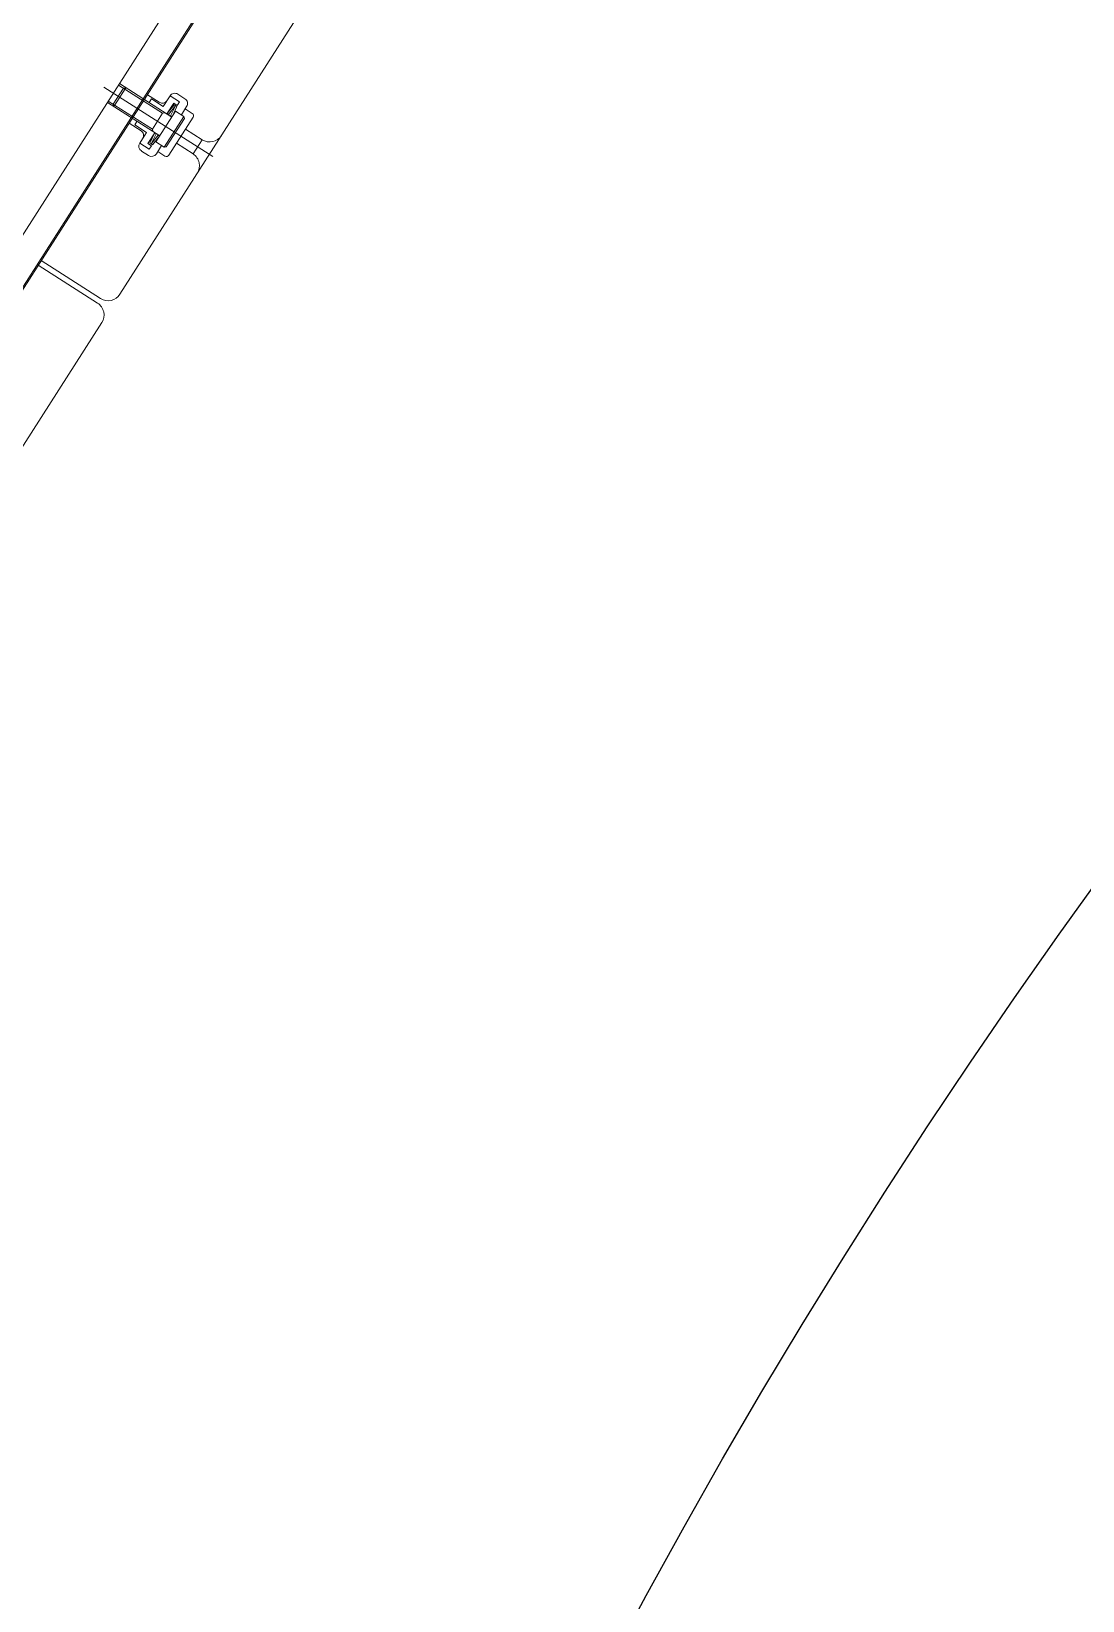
# Model space of a CAD drawing. Header units: millimetres. Extents: x -4562 to 17216, y -5211 to 6025.
# Drawn here: x -2241 to -1867, y 1094 to 1652 of the extents above; entities that cross this region are included whole.
import ezdxf
from ezdxf.lldxf.tags import DXFTag

# ---------------------------------------------------------------- set-up
doc = ezdxf.new("R2010")
doc.units = ezdxf.units.MM
doc.layers.add('C', color=1, linetype='CENTER')
doc.layers.add('도면층7', color=7, linetype='Continuous')
tags = doc.linetypes.add('CENTER', pattern=[50.8, 31.75, -6.35, 6.35, -6.35]).pattern_tags.tags
tags[10:11] = [DXFTag(74, 4), DXFTag(75, 0), DXFTag(340, '0'), DXFTag(46, 1.0), DXFTag(50, 0.0), DXFTag(44, 0.0), DXFTag(45, 0.0)]
tags[8:9] = [DXFTag(74, 4), DXFTag(75, 0), DXFTag(340, '0'), DXFTag(46, 1.0), DXFTag(50, 0.0), DXFTag(44, 0.0), DXFTag(45, 0.0)]
tags[6:7] = [DXFTag(74, 4), DXFTag(75, 0), DXFTag(340, '0'), DXFTag(46, 1.0), DXFTag(50, 0.0), DXFTag(44, 0.0), DXFTag(45, 0.0)]
tags[4:5] = [DXFTag(74, 4), DXFTag(75, 0), DXFTag(340, '0'), DXFTag(46, 1.0), DXFTag(50, 0.0), DXFTag(44, 0.0), DXFTag(45, 0.0)]
tags = doc.linetypes.add('HIDDEN', pattern=[3, 2, -1]).pattern_tags.tags
tags[6:7] = [DXFTag(74, 4), DXFTag(75, 0), DXFTag(340, '0'), DXFTag(46, 1.0), DXFTag(50, 0.0), DXFTag(44, 0.0), DXFTag(45, 0.0)]
tags[4:5] = [DXFTag(74, 4), DXFTag(75, 0), DXFTag(340, '0'), DXFTag(46, 1.0), DXFTag(50, 0.0), DXFTag(44, 0.0), DXFTag(45, 0.0)]

# ---------------------------------------------------------------- blocks, each defined once
blk = doc.blocks.new('NBI-shield')
at = {"color": 2, "linetype": 'Continuous', "lineweight": 0}
for p, q in [((-2523.79, 1142.77), (-2037.28, 1903.5)), ((-2516.02, 1135.42), (-2028.43, 1897.84)), ((-2515.36, 1137.38), (-2028.85, 1898.11)), ((-2209.51, 1559.02), (-2145.93, 1658.43)), ((-2238.55, 1569.29), (-2217.49, 1555.82)), ((-2237.47, 1570.97), (-2216.41, 1557.5)), ((-2279.55, 1449.5), (-2215.97, 1548.91))]:
    blk.add_line(p, q, dxfattribs=at)
at = {"color": 2, "linetype": 'CENTER', "lineweight": 0}
blk.add_line((-2176.49, 1607.94), (-2215.19, 1632.69), dxfattribs=at)
at = {"color": 2, "linetype": 'HIDDEN', "lineweight": 0}
for p, q in [((-2211.89, 1626.57), (-2208.25, 1632.26)), ((-2211.7, 1625.71), (-2207.39, 1632.45)), ((-2210.02, 1633.39), (-2194.35, 1623.37)), ((-2191.06, 1622.01), (-2209.68, 1633.92)), ((-2208.25, 1632.26), (-2207.39, 1632.45)), ((-2195.55, 1627.25), (-2199.76, 1629.94)), ((-2194.13, 1625.75), (-2191.71, 1629.54)), ((-2193.05, 1627.44), (-2191.71, 1629.54)), ((-2188.34, 1627.39), (-2191.71, 1629.54)), ((-2186.42, 1628.53), (-2188.94, 1630.15)), ((-2195.37, 1615.27), (-2213.99, 1627.18)), ((-2213.66, 1627.7), (-2197.99, 1617.68)), ((-2211.7, 1625.71), (-2211.89, 1626.57)), ((-2199.15, 1627.18), (-2198.34, 1628.44)), ((-2194.13, 1625.75), (-2198.34, 1628.44)), ((-2196.72, 1613.16), (-2189.72, 1624.12)), ((-2196.72, 1613.16), (-2189.72, 1624.12)), ((-2192.83, 1623.14), (-2190.41, 1626.93)), ((-2192.75, 1623.27), (-2190.25, 1626.34)), ((-2192.24, 1624.07), (-2192.29, 1623.98)), ((-2192.26, 1622.92), (-2189.78, 1625.96)), ((-2191.5, 1622.43), (-2189.78, 1625.96)), ((-2190.98, 1622.14), (-2189.24, 1625.7)), ((-2189.14, 1626.12), (-2190.41, 1626.93)), ((-2189.78, 1625.96), (-2190.25, 1626.34)), ((-2189.78, 1625.96), (-2189.24, 1625.7)), ((-2186.77, 1622.23), (-2189.72, 1624.12)), ((-2189.14, 1626.12), (-2188.34, 1627.39)), ((-2185.81, 1625.77), (-2187.69, 1622.82)), ((-2183.82, 1623.31), (-2186.35, 1624.93)), ((-2202.01, 1617.14), (-2206.22, 1619.83)), ((-2204.27, 1619.18), (-2203.46, 1620.44)), ((-2204.27, 1619.18), (-2200.06, 1616.48)), ((-2197.99, 1617.68), (-2194.35, 1623.37)), ((-2194.35, 1623.37), (-2193.49, 1623.56)), ((-2193.77, 1611.28), (-2186.77, 1622.23)), ((-2193.08, 1611.43), (-2186.62, 1621.54)), ((-2192.82, 1623.16), (-2192.75, 1623.27)), ((-2192.26, 1622.92), (-2192.77, 1623.24)), ((-2192.32, 1622.83), (-2192.26, 1622.92)), ((-2183.52, 1621.93), (-2192.14, 1608.45)), ((-2191.56, 1622.35), (-2191.5, 1622.43)), ((-2191.5, 1622.43), (-2191, 1622.11)), ((-2191.05, 1622.03), (-2190.98, 1622.14)), ((-2186.77, 1622.23), (-2186.62, 1621.54)), ((-2202.48, 1612.69), (-2200.06, 1616.48)), ((-2201.13, 1614.8), (-2202.48, 1612.69)), ((-2199.11, 1610.54), (-2202.48, 1612.69)), ((-2199.57, 1612.61), (-2197.14, 1616.4)), ((-2197.22, 1616.29), (-2198.95, 1612.73)), ((-2198.4, 1612.48), (-2198.94, 1612.74)), ((-2196.68, 1616.01), (-2198.4, 1612.48)), ((-2195.92, 1615.52), (-2198.4, 1612.48)), ((-2197.8, 1616.82), (-2197.99, 1617.68)), ((-2195.44, 1615.17), (-2197.94, 1612.1)), ((-2197.68, 1615.56), (-2197.74, 1615.47)), ((-2197.21, 1616.3), (-2197.13, 1616.42)), ((-2196.68, 1616.01), (-2197.19, 1616.33)), ((-2193.77, 1611.28), (-2196.72, 1613.16)), ((-2196.68, 1616.01), (-2196.63, 1616.09)), ((-2195.92, 1615.52), (-2195.87, 1615.61)), ((-2195.92, 1615.52), (-2195.42, 1615.2)), ((-2195.44, 1615.17), (-2195.36, 1615.29)), ((-2183.55, 1608.89), (-2189.44, 1612.66)), ((-2180.31, 1613.95), (-2186.21, 1617.72)), ((-2180.31, 1613.95), (-2183.55, 1608.89)), ((-2199.35, 1608.31), (-2201.87, 1609.93)), ((-2198.3, 1611.8), (-2199.57, 1612.61)), ((-2199.11, 1610.54), (-2198.3, 1611.8)), ((-2198.4, 1612.48), (-2197.94, 1612.1)), ((-2194.7, 1611.87), (-2196.58, 1608.92)), ((-2193.52, 1608.15), (-2196.05, 1609.76)), ((-2193.77, 1611.28), (-2193.08, 1611.43))]:
    blk.add_line(p, q, dxfattribs=at)
for centre, radius, start, end in [((-2190.02, 1628.46), 2, 57.4, 147.4), ((-2194.47, 1628.93), 2, 237.4, 327.4), ((-2187.49, 1626.85), 2, 327.4, 57.4), ((-2184.36, 1622.47), 1, 327.4, 57.4), ((-2200.8, 1611.62), 2, 147.4, 237.4), ((-2203.09, 1615.46), 2, 327.4, 57.4), ((-2177.62, 1618.16), 5, 237.4, 327.4), ((-2198.27, 1610), 2, 237.4, 327.4), ((-2192.98, 1608.99), 1, 237.4, 327.4), ((-2186.24, 1604.68), 5, 327.4, 57.4)]:
    blk.add_arc(centre, radius, start, end, dxfattribs=at)
at = {"color": 2, "linetype": 'Continuous', "lineweight": 0}
for centre, start, end in [((-2213.72, 1561.71), 237.4, 327.4), ((-2220.18, 1551.61), 327.4, 57.4)]:
    blk.add_arc(centre, 5, start, end, dxfattribs=at)

msp = doc.modelspace()

# ---------------------------------------------------------------- linework, layer by layer
at = {"layer": 'C'}
msp.add_circle((0, 0), 2300, dxfattribs=at)
at = {"layer": '도면층7', "color": 136, "lineweight": 0}
msp.add_circle((0, 0), 2800, dxfattribs=at)

# ---------------------------------------------------------------- block references
at = {"rotation": 359.9999999999747}
msp.add_blockref('NBI-shield', (0, 0), dxfattribs=at)

doc.saveas('drawing.dxf')
